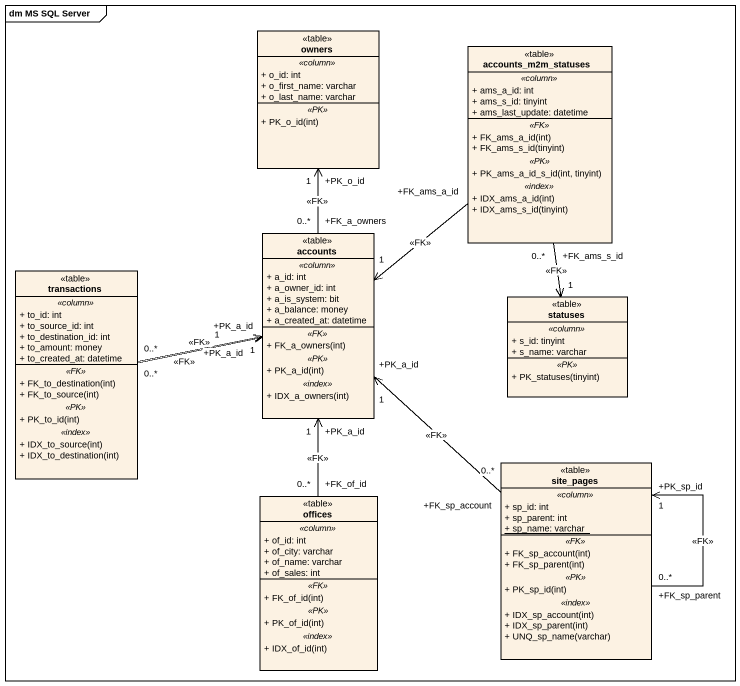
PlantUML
@startuml
mainframe dm MS SQL Server
hide circle
hide empty members
skinparam classAttributeIconSize 0
class owners <<table>> {
  .. <<column>> ..
  + o_id: int
  + o_first_name: varchar
  + o_last_name: varchar
  .. <<PK>> ..
  + PK_o_id(int)
}
class accounts_m2m_statuses <<table>> {
  .. <<column>> ..
  + ams_a_id: int
  + ams_s_id: tinyint
  + ams_last_update: datetime
  .. <<FK>> ..
  + FK_ams_a_id(int)
  + FK_ams_s_id(tinyint)
  .. <<PK>> ..
  + PK_ams_a_id_s_id(int, tinyint)
  .. <<index>> ..
  + IDX_ams_a_id(int)
  + IDX_ams_s_id(tinyint)
}
class accounts <<table>> {
  .. <<column>> ..
  + a_id: int
  + a_owner_id: int
  + a_is_system: bit
  + a_balance: money
  + a_created_at: datetime
  .. <<FK>> ..
  + FK_a_owners(int)
  .. <<PK>> ..
  + PK_a_id(int)
  .. <<index>> ..
  + IDX_a_owners(int)
}
class transactions <<table>> {
  .. <<column>> ..
  + to_id: int
  + to_source_id: int
  + to_destination_id: int
  + to_amount: money
  + to_created_at: datetime
  .. <<FK>> ..
  + FK_to_destination(int)
  + FK_to_source(int)
  .. <<PK>> ..
  + PK_to_id(int)
  .. <<index>> ..
  + IDX_to_source(int)
  + IDX_to_destination(int)
}
class statuses <<table>> {
  .. <<column>> ..
  + s_id: tinyint
  + s_name: varchar
  .. <<PK>> ..
  + PK_statuses(tinyint)
}
class site_pages <<table>> {
  .. <<column>> ..
  + sp_id: int
  + sp_parent: int
  {static} + sp_name: varchar
  .. <<FK>> ..
  + FK_sp_account(int)
  + FK_sp_parent(int)
  .. <<PK>> ..
  + PK_sp_id(int)
  .. <<index>> ..
  + IDX_sp_account(int)
  + IDX_sp_parent(int)
  + UNQ_sp_name(varchar)
}
class offices <<table>> {
  .. <<column>> ..
  + of_id: int
  + of_city: varchar
  + of_name: varchar
  + of_sales: int
  .. <<FK>> ..
  + FK_of_id(int)
  .. <<PK>> ..
  + PK_of_id(int)
  .. <<index>> ..
  + IDX_of_id(int)
}
accounts_m2m_statuses "+FK_ams_a_id" --> "1" accounts : <<FK>>
accounts_m2m_statuses "+FK_ams_s_id\n0..*" --> "1" statuses : <<FK>>
accounts "+FK_a_owners\n0..*" -up-> "+PK_o_id\n1" owners : <<FK>>
transactions "0..*" -right-> "+PK_a_id\n1" accounts : <<FK>>
transactions "0..*" -right-> "+PK_a_id\n1" accounts : <<FK>>
site_pages "+FK_sp_account\n0..*" -up-> "+PK_a_id\n1" accounts : <<FK>>
site_pages "+FK_sp_parent\n0..*" --> "+PK_sp_id\n1" site_pages : <<FK>>
offices "+FK_of_id\n0..*" -up-> "+PK_a_id\n1" accounts : <<FK>>
@enduml
